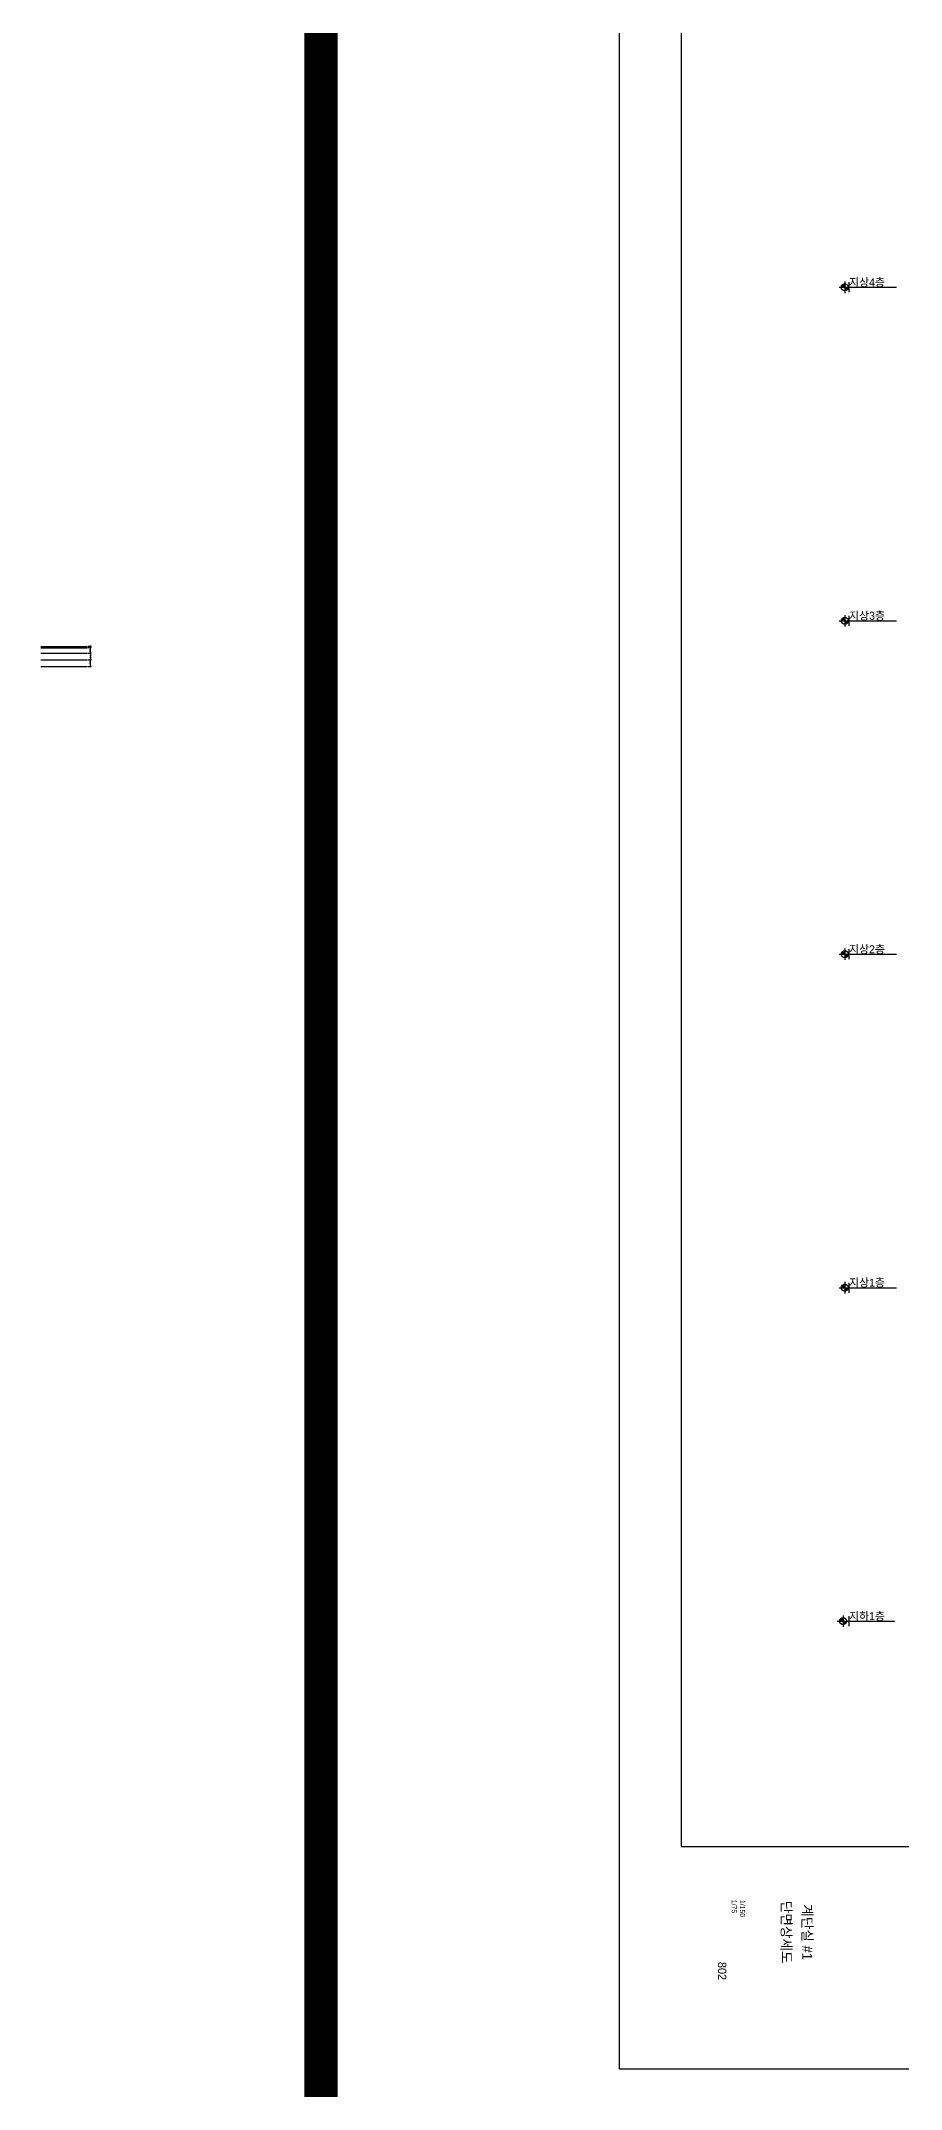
# Model space of a CAD drawing. Header units: millimetres. Extents: x 11948722 to 13111668, y -10771712 to -10232988.
# Drawn here: x 12298053 to 12323859, y -10515736 to -10454315 of the extents above; entities that cross this region are included whole.
import ezdxf
from ezdxf.enums import TextEntityAlignment as Align

# ---------------------------------------------------------------- set-up
doc = ezdxf.new("R2010")
doc.units = ezdxf.units.MM
doc.header["$LTSCALE"] = 150
doc.header["$MEASUREMENT"] = 0
doc.linetypes.add('Xref-계단단면도$0$CEN', pattern=[62, 60, -1, 0, -1])
doc.layers.get('0').update_dxf_attribs({"linetype": 'CONTINUOUS'})
doc.layers.get('Defpoints').update_dxf_attribs({"color": 117, "linetype": 'CONTINUOUS'})
for name, color, linetype in [('A-TXT-5.0', 3, 'CONTINUOUS'), ('CON', 2, 'CONTINUOUS'), ('TEX-SYM', 3, 'CONTINUOUS'), ('TXT1', 3, 'CONTINUOUS'), ('Xref-계단단면도$0$A-CEIL', 6, 'CONTINUOUS'), ('Xref-계단단면도$0$A-TXT-3.0', 3, 'CONTINUOUS'), ('Xref-계단단면도$0$SYM', 7, 'CONTINUOUS'), ('Xref-계단단면도$0$SYM-1', 7, 'CONTINUOUS')]:
    doc.layers.add(name, color=color, linetype=linetype)
doc.styles.add('Xref-계단단면도$0$나눔고딕 Se', font='')
doc.styles.add('Xref-계단단면도$0$돋움', font='')
doc.styles.add('돋움', font='')
doc.styles.get('Xref-계단단면도$0$나눔고딕 Se').set_extended_font_data('Dotum')
doc.styles.get('Xref-계단단면도$0$돋움').set_extended_font_data('Dotum')
doc.styles.get('돋움').set_extended_font_data('Dotum')
doc.dimstyles.new('Xref-계단단면도$0$A1-100', dxfattribs={"dimtxt": 3, "dimasz": 1, "dimexe": 2, "dimexo": 2, "dimgap": 1, "dimtad": 1, "dimdec": 0, "dimzin": 12, "dimdsep": 46, "dimlunit": 6, "dimtxsty": 'Xref-계단단면도$0$나눔고딕 Se', "dimblk1": 'Xref-계단단면도$0$DIMDOT', "dimblk2": 'Xref-계단단면도$0$DIMDOT', "dimsah": 1, "dimcen": -1, "dimdle": 2, "dimclrd": 256, "dimclre": 256, "dimclrt": 3, "dimadec": 0, "dimazin": 0, "dimtfac": 1, "dimtdec": 0, "dimtix": 1, "dimtmove": 2, "dimatfit": 3, "dimldrblk": 'Xref-계단단면도$0$DIMDOT', "dimfxl": 1, "dimtvp": 1, "dimtolj": 1, "dimtzin": 12, "dimlwd": -1, "dimlwe": -1, "dimarcsym": 0})

# ---------------------------------------------------------------- blocks, each defined once
blk = doc.blocks.new('Xref-계단단면도$0$DIMDOT')
at = {"color": 0}
blk.add_line((-2, 0), (2, 0), dxfattribs=at)
for radius in [0.5, 0.25]:
    blk.add_circle((0, 0), radius, dxfattribs=at)
blk = doc.blocks.new('*D3478')
at = {"layer": 'Defpoints', "color": 0, "ltscale": 1200}
for p in [(12299443, -10472470), (12299443, -10472510), (12299544, -10472510)]:
    blk.add_point(p, dxfattribs=at)
at = {"layer": 'Xref-계단단면도$0$A-CEIL', "ltscale": 1200}
for p, q in [((12299463, -10472470), (12299564, -10472470)), ((12299463, -10472510), (12299564, -10472510)), ((12299544, -10472460), (12299544, -10472450)), ((12299544, -10472470), (12299544, -10472510)), ((12299544, -10472520), (12299544, -10472530))]:
    blk.add_line(p, q, dxfattribs=at)
at = {"layer": 'Xref-계단단면도$0$A-CEIL', "ltscale": 1200, "xscale": 10, "yscale": 10, "zscale": 10}
for p, rotation in [((12299544, -10472470), 270), ((12299544, -10472510), 90)]:
    blk.add_blockref('Xref-계단단면도$0$DIMDOT', p, dxfattribs=dict(at, rotation=rotation))
at = {"layer": 'Xref-계단단면도$0$A-CEIL', "color": 3, "ltscale": 1200, "insert": (12299516, -10472490), "char_height": 35, "attachment_point": 5, "rotation": 90, "style": 'Xref-계단단면도$0$나눔고딕 Se'}
blk.add_mtext('\\A1;40', dxfattribs=at)
blk = doc.blocks.new('*D3479')
at = {"layer": 'Defpoints', "color": 0, "ltscale": 1200}
for p in [(12299443, -10472510), (12299443, -10472670), (12299544, -10472510)]:
    blk.add_point(p, dxfattribs=at)
at = {"layer": 'Xref-계단단면도$0$A-CEIL', "ltscale": 1200}
for p, q in [((12299463, -10472510), (12299564, -10472510)), ((12299463, -10472670), (12299564, -10472670)), ((12299544, -10472660), (12299544, -10472520))]:
    blk.add_line(p, q, dxfattribs=at)
at = {"layer": 'Xref-계단단면도$0$A-CEIL', "ltscale": 1200, "xscale": 10, "yscale": 10, "zscale": 10}
for p, rotation in [((12299544, -10472510), 90), ((12299544, -10472670), 270)]:
    blk.add_blockref('Xref-계단단면도$0$DIMDOT', p, dxfattribs=dict(at, rotation=rotation))
at = {"layer": 'Xref-계단단면도$0$A-CEIL', "color": 3, "ltscale": 1200, "insert": (12299516, -10472590), "char_height": 35, "attachment_point": 5, "rotation": 90, "style": 'Xref-계단단면도$0$나눔고딕 Se'}
blk.add_mtext('\\A1;160', dxfattribs=at)
blk = doc.blocks.new('*D3480')
at = {"layer": 'Defpoints', "color": 0, "ltscale": 1200}
for p in [(12299443, -10472670), (12299443, -10472870), (12299544, -10472870)]:
    blk.add_point(p, dxfattribs=at)
at = {"layer": 'Xref-계단단면도$0$A-CEIL', "ltscale": 1200}
for p, q in [((12299463, -10472670), (12299564, -10472670)), ((12299544, -10472680), (12299544, -10472860)), ((12299463, -10472870), (12299564, -10472870))]:
    blk.add_line(p, q, dxfattribs=at)
at = {"layer": 'Xref-계단단면도$0$A-CEIL', "ltscale": 1200, "xscale": 10, "yscale": 10, "zscale": 10}
for p, rotation in [((12299544, -10472670), 90), ((12299544, -10472870), 270)]:
    blk.add_blockref('Xref-계단단면도$0$DIMDOT', p, dxfattribs=dict(at, rotation=rotation))
at = {"layer": 'Xref-계단단면도$0$A-CEIL', "color": 3, "ltscale": 1200, "insert": (12299516, -10472770), "char_height": 35, "attachment_point": 5, "rotation": 90, "style": 'Xref-계단단면도$0$나눔고딕 Se'}
blk.add_mtext('\\A1;200', dxfattribs=at)
blk = doc.blocks.new('*D3481')
at = {"layer": 'Defpoints', "color": 0, "ltscale": 1200}
for p in [(12299443, -10472870), (12299443, -10473070), (12299544, -10472870)]:
    blk.add_point(p, dxfattribs=at)
at = {"layer": 'Xref-계단단면도$0$A-CEIL', "ltscale": 1200}
for p, q in [((12299463, -10472870), (12299564, -10472870)), ((12299463, -10473070), (12299564, -10473070)), ((12299544, -10473060), (12299544, -10472880))]:
    blk.add_line(p, q, dxfattribs=at)
at = {"layer": 'Xref-계단단면도$0$A-CEIL', "ltscale": 1200, "xscale": 10, "yscale": 10, "zscale": 10}
for p, rotation in [((12299544, -10472870), 90), ((12299544, -10473070), 270)]:
    blk.add_blockref('Xref-계단단면도$0$DIMDOT', p, dxfattribs=dict(at, rotation=rotation))
at = {"layer": 'Xref-계단단면도$0$A-CEIL', "color": 3, "ltscale": 1200, "insert": (12299516, -10472970), "char_height": 35, "attachment_point": 5, "rotation": 90, "style": 'Xref-계단단면도$0$나눔고딕 Se'}
blk.add_mtext('\\A1;200', dxfattribs=at)

msp = doc.modelspace()

# ---------------------------------------------------------------- hatches: boundary and pattern name
at = {"layer": 'Xref-계단단면도$0$SYM', "linetype": 'Xref-계단단면도$0$CEN'}
h = msp.add_hatch(color=7, dxfattribs=at)
h.paths.add_polyline_path([(12322273.9, -10461703.5), (12322170.7, -10461703.5), (12322170.7, -10461806.7, 0.4142136)])
h.paths.add_polyline_path([(12322170.7, -10461600.3, 0.4142136), (12322067.5, -10461703.5), (12322170.7, -10461703.5)])
h = msp.add_hatch(color=7, dxfattribs=at)
h.paths.add_polyline_path([(12322273.9, -10471703.5), (12322170.7, -10471703.5), (12322170.7, -10471806.7, 0.4142136)])
h.paths.add_polyline_path([(12322170.7, -10471600.3, 0.4142136), (12322067.5, -10471703.5), (12322170.7, -10471703.5)])
h = msp.add_hatch(color=7, dxfattribs=at)
h.paths.add_polyline_path([(12322273.9, -10481703.5), (12322170.7, -10481703.5), (12322170.7, -10481806.7, 0.4142136)])
h.paths.add_polyline_path([(12322170.7, -10481600.3, 0.4142136), (12322067.5, -10481703.5), (12322170.7, -10481703.5)])
h = msp.add_hatch(color=7, dxfattribs=at)
h.paths.add_polyline_path([(12322273.9, -10491703.5), (12322170.7, -10491703.5), (12322170.7, -10491806.7, 0.4142136)])
h.paths.add_polyline_path([(12322170.7, -10491600.3, 0.4142136), (12322067.5, -10491703.5), (12322170.7, -10491703.5)])
h = msp.add_hatch(color=7, dxfattribs=at)
h.paths.add_polyline_path([(12322221.9, -10501703.5), (12322118.6, -10501703.5), (12322118.6, -10501806.7, 0.4142136)])
h.paths.add_polyline_path([(12322118.6, -10501600.3, 0.4142136), (12322015.4, -10501703.5), (12322118.6, -10501703.5)])

# ---------------------------------------------------------------- linework, layer by layer
at = {"layer": 'CON', "ltscale": 1200, "const_width": 1000}
msp.add_lwpolyline([(12306457.7, -10423882.6), (12821367.8, -10423882.6), (12821367.8, -10608888.5), (12306457.7, -10608888.5)], close=True, dxfattribs=at)
at = {"layer": 'Defpoints'}
for p, q in [((12322298.6, -10461853.5), (12322298.6, -10461553.5)), ((12322298.6, -10461853.5), (12322298.6, -10461553.5)), ((12322298.6, -10461853.5), (12322298.6, -10461553.5)), ((12322298.6, -10471853.5), (12322298.6, -10471553.5)), ((12322298.6, -10471853.5), (12322298.6, -10471553.5)), ((12322298.6, -10471853.5), (12322298.6, -10471553.5)), ((12322298.6, -10481853.5), (12322298.6, -10481553.5)), ((12322298.6, -10481853.5), (12322298.6, -10481553.5)), ((12322298.6, -10481853.5), (12322298.6, -10481553.5)), ((12322298.6, -10491853.5), (12322298.6, -10491553.5)), ((12322298.6, -10491853.5), (12322298.6, -10491553.5)), ((12322298.6, -10491853.5), (12322298.6, -10491553.5)), ((12322298.6, -10501853.5), (12322298.6, -10501553.5)), ((12322298.6, -10501853.5), (12322298.6, -10501553.5))]:
    msp.add_line(p, q, dxfattribs=at)
at = {"layer": 'Defpoints', "ltscale": 1200}
for points in [[(12315412.7, -10452136.3), (12359962.7, -10452136.3), (12359962.7, -10515136.3), (12315412.7, -10515136.3)], [(12317265.7, -10508461.3), (12358215.7, -10508461.3), (12358215.7, -10453936.3), (12317265.7, -10453936.3)]]:
    msp.add_lwpolyline(points, close=True, dxfattribs=at)
at = {"layer": 'Xref-계단단면도$0$A-CEIL', "ltscale": 1200}
for p, q in [((12298053, -10472470.2), (12299442.9, -10472470.2)), ((12298053, -10472510.2), (12299442.9, -10472510.2)), ((12298053, -10472670.2), (12299442.9, -10472670.2)), ((12298053, -10472870.2), (12299442.9, -10472870.2)), ((12298053, -10473070.2), (12299442.9, -10473070.2))]:
    msp.add_line(p, q, dxfattribs=at)
at = {"layer": 'Xref-계단단면도$0$SYM', "color": 7, "linetype": 'Xref-계단단면도$0$CEN'}
for p, q in [((12321998.6, -10461703.5), (12322342.7, -10461703.5)), ((12322170.7, -10461531.5), (12322170.7, -10461875.6)), ((12322170.7, -10471531.5), (12322170.7, -10471875.6)), ((12321998.6, -10471703.5), (12322342.7, -10471703.5)), ((12321998.6, -10481703.5), (12322342.7, -10481703.5)), ((12322170.7, -10481531.5), (12322170.7, -10481875.6)), ((12321998.6, -10491703.5), (12322342.7, -10491703.5)), ((12322170.7, -10491531.5), (12322170.7, -10491875.6)), ((12321946.6, -10501703.5), (12322290.7, -10501703.5)), ((12322118.6, -10501531.5), (12322118.6, -10501875.6))]:
    msp.add_line(p, q, dxfattribs=at)
for centre in [(12322170.7, -10461703.5), (12322170.7, -10471703.5), (12322170.7, -10481703.5), (12322170.7, -10491703.5), (12322118.6, -10501703.5)]:
    msp.add_circle(centre, 103.2, dxfattribs=at)
at = {"layer": 'Xref-계단단면도$0$SYM-1', "color": 7}
for p, q in [((12321998.6, -10461703.5), (12323720.5, -10461703.5)), ((12321998.6, -10471703.5), (12323720.5, -10471703.5)), ((12321998.6, -10481703.5), (12323720.5, -10481703.5)), ((12321998.6, -10491703.5), (12323720.5, -10491703.5)), ((12321946.6, -10501703.5), (12323668.5, -10501703.5))]:
    msp.add_line(p, q, dxfattribs=at)

# ---------------------------------------------------------------- texts
at = {"layer": 'A-TXT-5.0', "style": '돋움'}
msp.add_text('802', height=250, rotation=270, dxfattribs=at).set_placement((12318490.5, -10512469.8), align=Align.MIDDLE_RIGHT)
at = {"layer": 'TEX-SYM', "color": 3, "style": '돋움'}
for s, p in [('단면상세도', (12320272.5, -10511031.5)), ('계단실 #1', (12320895.1, -10511031.5))]:
    msp.add_text(s, height=300, rotation=270, dxfattribs=at).set_placement(p, align=Align.CENTER)
at = {"layer": 'TXT1', "color": 3, "style": '돋움'}
for s, p in [('1/75', (12318852.1, -10510261.7)), ('1/150', (12319099.6, -10510322.4))]:
    msp.add_text(s, height=150, rotation=270, dxfattribs=at).set_placement(p, align=Align.MIDDLE_CENTER)
at = {"layer": 'Xref-계단단면도$0$A-TXT-3.0', "style": 'Xref-계단단면도$0$돋움'}
for s, p in [('지상4층', (12322298.6, -10461553.5)), ('지상3층', (12322298.6, -10471553.5)), ('지상2층', (12322298.6, -10481553.5)), ('지상1층', (12322298.6, -10491553.5)), ('지하1층', (12322298.6, -10501553.5))]:
    msp.add_text(s, height=240, dxfattribs=at).set_placement(p, align=Align.MIDDLE_LEFT)

# ---------------------------------------------------------------- dimensions: what is measured, and where the dimension line sits
at = {"layer": 'Xref-계단단면도$0$A-CEIL', "ltscale": 1200}
for base, p1, p2, angle, picture, middle in [((12299543.7, -10472510.2), (12299442.9, -10472470.2), (12299442.9, -10472510.2), 90, '*D3478', (12299516.2, -10472490.2)), ((12299543.7, -10472510.2), (12299442.9, -10472670.2), (12299442.9, -10472510.2), 270, '*D3479', (12299516.2, -10472590.2)), ((12299543.7, -10472870.2), (12299442.9, -10472670.2), (12299442.9, -10472870.2), 90, '*D3480', (12299516.2, -10472770.2)), ((12299543.7, -10472870.2), (12299442.9, -10473070.2), (12299442.9, -10472870.2), 270, '*D3481', (12299516.2, -10472970.2))]:
    dim = msp.add_linear_dim(base=base, p1=p1, p2=p2, angle=angle, dimstyle='Xref-계단단면도$0$A1-100', override={"dimscale": 10, "dimtxt": 3.5}, dxfattribs=at)
    dim.commit()
    dim.dimension.update_dxf_attribs({"geometry": picture, "text_midpoint": middle})

doc.saveas('drawing.dxf')
